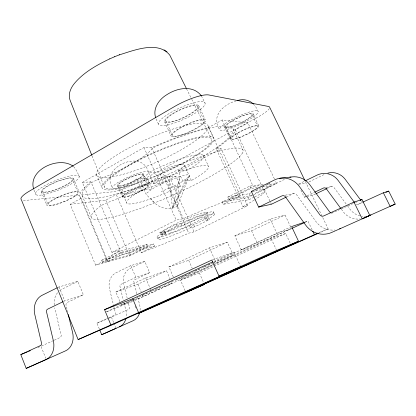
<?xml version="1.0" encoding="UTF-8"?>
<svg xmlns="http://www.w3.org/2000/svg" width="416" height="416" viewBox="0 0 416 416"><rect width="100%" height="100%" fill="white"/><g stroke="black" fill="none" stroke-linecap="round" stroke-linejoin="round"><path stroke-width="0.31" stroke-dasharray="2.08 1.56" d="M177.299 206.471L179.78 176.509A23.566 3.588 -24 0 1 189.285 175.833L177.299 206.471L172.557 208.166A23.556 21.221 84.6 0 1 151.18 198.952M186.15 179.046L172.557 208.166L169.25 180.409L179.78 176.509L172.557 208.166L189.285 175.833L188.354 177.2L182.827 181.241A23.566 3.588 -24 0 1 171.662 187.127L161.205 191.537M146.754 193.138L151.975 189.119A23.566 3.588 -24 0 1 163.634 182.905L169.25 180.409M82.337 182.432L90.943 181.839L120.11 250.344L111.961 252.382L82.337 182.432L143.993 147.519L151.694 147.628A84.916 15.756 -24 0 1 208.655 127.473L222.165 119.974L247.91 122.928L274.908 179.951M141.279 252.616A86.32 7.717 -24 0 0 188.713 233.173L194.043 231.842L247.562 205.728L221.125 148.658L169.291 176.426L163.628 176.816A84.916 15.756 -24 0 1 116.225 194.475L141.279 252.616L154.773 245.981L153.894 243.958L129.652 255.918L95.618 265.148L70.179 204.308L81.229 198.172A84.916 15.756 -24 0 1 90.943 181.839M70.179 204.308L105.799 200.138L116.225 194.475M247.562 205.728L242.97 206.653L216.143 148.585A84.916 15.756 -24 0 0 235.383 129.735L247.91 122.928M111.961 252.382L176.186 220.121L183.336 218.676A86.32 7.717 -24 0 1 240.297 195.874L208.655 127.473M101.384 260.354L119.694 251.191L146.983 244.312L147.862 246.34L130.463 254.935L102.289 262.517L101.384 260.354L129.6 252.928L146.983 244.312M251.727 195.062L250.011 195.91L228.92 199.404L227.848 197.075L249.787 186.098L263.827 184.304M159.848 232.508L164.882 231.358L165.864 233.605L160.846 234.785L159.848 232.508L176.041 224.416L180.898 223.376A30.961 2.855 -24 0 1 210.777 211.926A30.961 2.855 -24 0 1 204.615 218.291L205.561 220.392L209.612 219.492L208.676 217.417L204.615 218.291M95.618 265.148L121.42 252.273L153.894 243.958M254.145 197.132L248.914 199.706L223.345 204.298L222.274 201.952L253.24 186.503L260.801 185.51M102.289 262.517L120.624 253.38L147.862 246.34M228.92 199.404L250.884 188.453L257.244 187.58M160.846 234.785L177.06 226.72L181.901 225.644A30.976 2.751 -24 0 1 211.775 214.131A30.976 2.751 -24 0 1 205.561 220.392M81.229 198.172L107.983 261.633L122.361 254.488L154.773 245.981M223.345 204.298L240.297 195.874M57.886 287.451L59.02 286.889A25.657 2.127 -23.2 0 0 61.485 286.229L77.834 281.362L83.351 294.752L67.08 302.583A2.402 1.971 75.1 0 0 66.061 305.235L67.699 312.068M227.848 197.075L249.012 193.757L269.573 183.57L270.598 185.744L254.015 193.934M305.36 181.49L328.156 228.836L319.228 232.939M77.834 281.362L61.688 289.333A16.832 13.801 75.1 0 0 59.514 290.722M255.606 190.627L264.373 189.327L285.397 178.953M222.274 201.952L247.926 197.574L253.146 194.995M253.729 194.709L276.562 183.446L275.184 180.534M164.882 231.358A30.961 2.855 -24 0 0 160.186 237.021A30.961 2.855 -24 0 0 189.493 225.758L193.716 224.796L208.676 217.417M254.727 196.851L264.602 191.994L262.226 186.924M165.864 233.605A30.976 2.751 -24 0 0 161.122 239.164A30.976 2.751 -24 0 0 190.424 227.838L194.636 226.85L209.612 219.492M136.864 293.764L133.916 281.923A2.033 1.758 73.4 0 1 134.831 279.661L149.62 272.646L144.768 261.383A20.706 1.435 -23.8 0 1 142.553 262.101L130.806 265.6L116.054 272.766A14.773 12.615 73.8 0 0 109.58 289.115L113.412 304.746M298.688 184.033L304.444 181.236M144.768 261.383L130.073 268.497A14.243 12.288 73.4 0 0 123.755 284.289L127.119 297.903M309.041 181.875L324.932 174.184M63.575 301.454L64.714 300.898A25.75 1.607 -23.4 0 0 67.153 300.144L83.351 294.752M286.286 197.085L293.16 193.778A2.803 2.725 66.8 0 1 296.566 194.683L315.895 221.494A20.301 19.744 40.6 0 0 334.771 230.001M149.62 272.646A20.769 1.082 -23.8 0 1 147.425 273.426L135.798 277.295L120.947 284.357A2.111 1.804 73.8 0 0 120.011 286.702L123.276 299.926M300.908 190.159L304.268 197.168L306.587 196.066M307.164 195.79L314.122 192.478M315.562 193.95L312.13 195.577A22.859 1.274 -24.5 0 0 311.402 195.629L306.644 196.654M327.564 188.256L330.996 186.633A2.324 2.288 37.8 0 1 333.866 187.366L347.095 205.275M119.855 301.527L115.851 291.996L145.678 277.919L166.494 270.769L169.972 278.762M173.29 276.957L168.922 266.952L209.44 247.837L227.344 242.174L233.246 255.18L214.973 263.572M234.884 235.836L270.228 219.159L285.064 215.051L291.398 228.478L257.618 243.989L241.301 249.891L234.884 235.836L251.54 230.807L285.064 215.051M115.851 291.996L137.914 284.201L166.494 270.769M168.922 266.952L188.713 260.328L227.344 242.174M214.001 261.305L234.026 252.07L240.25 265.767M106.236 311.906L133.983 299.13M142.246 295.324L147.56 292.88M150.509 291.517L152.282 290.706M155.23 289.344L161.138 286.629M164.086 285.267L165.859 284.45M168.22 283.364L174.715 280.374M181.204 277.389L188.292 274.123M188.88 273.853L191.833 272.496M194.782 271.133L200.689 268.419M203.637 267.056L205.41 266.245M207.771 265.153L211.312 263.526M213.673 262.439L291.002 226.834M120.858 303.909L121.358 305.1L131.966 300.217M132.553 299.946L151.408 291.268L171.959 283.327L171.21 281.616M213.325 262.766L174.829 280.488L194.334 273.052L212.612 264.659M213.907 262.501L233.246 255.18M241.301 249.891L276.926 233.49L291.398 228.478M134.337 300.014L143.182 296.54L171.959 283.327M134.82 300.518L213.127 264.566M213.715 264.295L291.434 228.613M304.98 222.394L307.923 221.042L312.229 230.069M185.089 290.68L180.534 280.27L212.919 265.418M213.507 265.148L271.211 238.685L285.662 233.48L290.217 243.188M180.534 280.27L199.358 272.979L213.45 266.531M214.037 266.266L285.662 233.48M41.558 345.998L53.721 340.439M54.304 340.174L60.096 337.527A2.397 1.934 73.3 0 0 61.1 334.916L54.657 307.824M331.334 213.346L354.91 202.774M355.503 202.504L357.271 201.698M99.325 328.942L96.944 323.164L108.051 318.11M108.638 317.845L114.483 315.182A2.106 1.768 72 0 0 115.409 312.874L113.568 305.37M356.252 204.235A2.506 2.434 23.9 0 0 358.27 204.204L362.352 202.348M109.101 318.146L128.513 309.416A2.028 1.726 71.5 0 0 129.418 307.185L128.04 301.616M319.15 232.586L328.156 228.836M38.012 347.49L40.976 346.263L45.729 358.259M96.944 323.164L108.524 318.386M106.834 311.667L132.454 301.564M121.358 305.1L133.744 300.243M236.304 100.875C223.46 104.208 210.46 116.314 219.856 129.912M212.41 259.854L234.026 252.07M358.27 204.204L362.274 202.847M304.897 222.061L307.923 221.042M304.268 197.168L306.051 196.784M285.147 195.198L293.878 193.549M325.926 187.512L331.599 186.441M298.719 184.226L305.438 183.227A22.786 1.69 -24.6 0 1 306.202 183.248M262.33 186.883L270.598 185.744M266.474 184.766L276.562 183.446M268.294 183.732L269.573 183.57M141.612 190.169L151.975 189.119L147.181 178.24L136.708 178.974A44.715 7.54 -24 0 0 127.088 193.45A44.715 7.54 -24 0 0 175.932 176.228L180.419 186.238A44.84 6.833 -24 0 1 131.602 203.871A44.84 6.833 -24 0 1 141.612 190.169L136.708 178.974M180.419 186.238L171.662 187.127L167.076 176.847A23.504 3.957 -24 0 1 144.191 184.553A23.504 3.957 -24 0 1 147.181 178.24M153.52 183.784L163.634 182.905L158.761 171.948L148.538 172.505L153.52 183.784A44.84 6.833 -24 0 1 203.954 165.49A44.84 6.833 -24 0 1 191.36 180.502L182.827 181.241L178.178 170.898A23.504 3.957 -24 0 0 182 164.154A23.504 3.957 -24 0 0 158.761 171.948M167.076 176.847L175.932 176.228M178.178 170.898L186.81 170.43A44.715 7.54 -24 0 0 198.994 154.632A44.715 7.54 -24 0 0 148.538 172.505M216.143 148.585L221.125 148.658M153.977 202.358L146.156 194.386L141.476 183.726M253.302 103.844L255.84 106.985L258.237 111.847A21.304 4.061 -25.4 0 1 228.888 128.913A21.304 4.061 -25.4 0 1 229.642 120.817A21.304 4.061 -25.4 0 1 258.237 111.847M73.606 166.613L75.421 168.782L77.407 172.292L79.269 176.691A23.608 4.956 -22.2 0 1 46.285 194.069A23.608 4.956 -22.2 0 1 46.457 184.761A23.608 4.956 -22.2 0 1 79.269 176.691M347.469 205.785L350.116 209.368A16.869 16.359 20.2 0 0 361.239 216.133M341.344 209.186L343.262 211.796A17.55 17.051 23.8 0 0 360.24 218.93M201.339 95.805L205.078 103.152A25.646 6.001 -24.8 0 1 171.194 124.051A25.646 6.001 -24.8 0 1 168.844 113.703A25.646 6.001 -24.8 0 1 205.078 103.152M186.534 88.806L191.448 98.686M191.74 99.263L211.401 138.772M253.058 113.797L258.726 125.7M252.127 114.634A14.576 2.777 -25.4 0 1 232.154 126.303A14.576 2.777 -25.4 0 1 232.456 120.864A14.576 2.777 -25.4 0 1 252.127 114.634L257.774 126.511A14.617 2.522 -25.3 0 1 237.635 137.998A14.617 2.522 -25.3 0 1 238.139 132.954A14.617 2.522 -25.3 0 1 257.774 126.511M264.373 189.327L270.306 201.963M270.577 202.535L271.388 204.256M235.383 129.735L261.95 186.342M233.173 129.137L243.105 150.311M270.228 219.159L276.926 233.49M225.852 127.005L231.39 138.866M222.165 119.974L253.24 186.503M208.14 126.058A60.923 12.438 -24 0 1 126.984 173.202A60.923 12.438 -24 0 1 121.872 151.913A60.923 12.438 -24 0 1 208.14 126.058L213.767 138.096M224.687 127.15L230.24 139.043M249.787 186.098L250.884 188.453M271.211 238.685L276.349 249.725M249.012 193.757L250.011 195.91M247.926 197.574L248.914 199.706M198.645 105.492L205.312 119.902M197.699 106.538A17.54 4.103 -24.8 0 1 174.699 120.827A17.54 4.103 -24.8 0 1 172.775 113.89A17.54 4.103 -24.8 0 1 197.699 106.538L204.339 120.9A17.607 3.734 -24.7 0 1 181.106 134.93A17.607 3.734 -24.7 0 1 179.457 128.575A17.607 3.734 -24.7 0 1 204.339 120.9M251.54 230.807L257.618 243.989M203.684 155.802L208.541 166.405M213.543 212.321L214.521 214.479M165.714 120.635L172.24 135.065M206.97 212.285L207.953 214.448M184.517 165.277L191.36 180.502M164.601 121.711L171.101 136.1M156.135 118.981L158.293 123.776M209.44 247.837L215.654 261.695M193.716 224.796L194.636 226.85M169.291 176.426L194.043 231.842M189.493 225.758L190.424 227.838M151.694 147.628L183.336 218.676M163.628 176.816L188.713 233.173M180.898 223.376L181.901 225.644M143.993 147.519L176.186 220.121M199.358 272.979L203.663 282.693M176.041 224.416L177.06 226.72M188.713 260.328L192.291 268.424M193.825 271.892L194.334 273.052M148.356 171.948C142.412 148.392 99.169 167.367 112.528 187.777M143.822 174.372A14.446 2.59 -23.5 0 1 124.192 185.136A14.446 2.59 -23.5 0 1 123.609 180.502A14.446 2.59 -23.5 0 1 143.822 174.372L148.73 185.52A14.487 2.35 -23.6 0 1 128.97 196.154A14.487 2.35 -23.6 0 1 128.56 191.901A14.487 2.35 -23.6 0 1 148.73 185.52M142.735 174.507L147.654 185.682M161.751 232.336L162.708 234.515M157.019 236.995L157.976 239.179M122.065 192.343L126.688 203.029M118.238 185.333L123.084 196.55M117.499 185.999L122.335 197.189M145.678 277.919L151.159 290.685M129.6 252.928L130.463 254.935M105.799 200.138L129.652 255.918M96.543 174.819L102.045 187.704M130.806 265.6L135.798 277.295M137.914 284.201L141.175 291.84M142.428 294.778L143.182 296.54M121.42 252.273L122.361 254.488M119.694 251.191L120.624 253.38M135.028 305.999L136.266 308.916M82.092 195.421L91.25 217.11M73.434 178.5L79.05 191.818M80.2 197.106L107.219 261.222M72.426 179.39A16.146 3.39 -22.2 0 1 49.993 191.282A16.146 3.39 -22.2 0 1 49.852 185.016A16.146 3.39 -22.2 0 1 72.426 179.39L78.021 192.676A16.203 3.084 -22.4 0 1 55.448 204.459A16.203 3.084 -22.4 0 1 55.52 198.671A16.203 3.084 -22.4 0 1 78.021 192.676M111.42 317.19L113.615 322.462M113.859 323.05L115.809 327.73M42.65 191.594L48.178 205.005M41.278 191.677L46.816 205.135M33.951 190.06L35.781 194.516M59.02 286.889L64.714 300.898M92.056 155.912L104.39 187.169M137.795 297.508L139.651 304.985A14.201 12.08 71.5 0 1 140.02 310.814M124.051 303.077L125.918 310.632A14.726 12.392 72 0 1 126.266 316.961M269.334 108.514A22.339 4.212 -25.6 0 1 256.495 117.9L137.639 182.504A20.337 3.588 -23.5 0 1 112.341 191.875L26.489 200.294A25.095 5.273 -22 0 1 23.202 200.325M264.602 191.994A86.32 7.717 -24 0 1 254.649 199.826M254.176 200.117A86.32 7.717 -24 0 1 242.97 206.653M107.983 261.633A86.32 7.717 -24 0 1 120.11 250.344M54.189 304.98A16.832 13.801 75.1 0 1 57.767 292.427M333.096 212.748A2.902 2.818 40.7 0 1 332.342 212.971M362.622 202.103A2.408 2.335 20.3 0 1 361.582 201.297M366.454 216.18A16.869 16.359 20.2 0 1 361.811 216.216M132.579 184.434A58.76 10.863 -24 0 0 211.832 139.75A58.76 10.863 -24 0 0 129.589 165.188A58.76 10.863 -24 0 0 132.579 184.434M97.235 179.946A54.356 11.534 -23.1 0 0 151.471 149.479A7.842 1.612 -24.1 0 1 158.304 145.361A82.529 15.309 -24 0 1 232.326 133.12A82.529 15.309 -24 0 1 134.399 188.157A82.529 15.309 -24 0 1 90.007 183.742A7.524 1.466 -23 0 1 97.235 179.946M242.013 153.785A82.987 12.709 -24 0 0 168.938 169.12A7.888 1.342 -24.1 0 0 161.99 173.108A54.699 9.589 -23.3 0 1 107.026 202.836A7.571 1.217 -23.2 0 0 99.715 206.57A82.987 12.709 -24 0 0 142.823 207.444A82.987 12.709 -24 0 0 242.013 153.785M129.766 185.76A61.126 11.305 -24 0 0 214.001 139.173A61.126 11.305 -24 0 0 130.14 164.237A61.126 11.305 -24 0 0 129.766 185.76M119.881 187.507A19.604 3.515 -23.5 0 0 148.439 172.869A19.604 3.515 -23.5 0 0 123.219 179.53A19.604 3.515 -23.5 0 0 119.881 187.507M169.478 230.88A24.747 2.361 -24 0 0 206.575 213.101A24.747 2.361 -24 0 0 177.081 223.142A24.747 2.361 -24 0 0 169.478 230.88M170.414 233.002A24.762 2.283 -24 0 0 207.548 215.249A24.762 2.283 -24 0 0 178.079 225.389A24.762 2.283 -24 0 0 170.414 233.002M128.149 196.196A13.452 2.184 -23.6 0 0 147.716 186.254A13.452 2.184 -23.6 0 0 130.416 191.142A13.452 2.184 -23.6 0 0 128.149 196.196M123.354 185.146A13.411 2.402 -23.5 0 0 142.818 175.126A13.411 2.402 -23.5 0 0 125.46 179.759A13.411 2.402 -23.5 0 0 123.354 185.146M178.646 135.985A18.964 4.02 -24.7 0 0 205.566 120.895A18.964 4.02 -24.7 0 0 180.69 127.483A18.964 4.02 -24.7 0 0 178.646 135.985M172.245 121.872A18.892 4.42 -24.8 0 0 198.942 106.574A18.892 4.42 -24.8 0 0 173.982 112.757A18.892 4.42 -24.8 0 0 172.245 121.872M230.142 127.176A15.694 2.99 -25.4 0 0 253.006 114.644A15.694 2.99 -25.4 0 0 233.594 119.948A15.694 2.99 -25.4 0 0 230.142 127.176M235.622 138.876A15.746 2.72 -25.3 0 0 258.643 126.49A15.746 2.72 -25.3 0 0 239.294 132.07A15.746 2.72 -25.3 0 0 235.622 138.876M53.154 205.322A17.451 3.318 -22.4 0 0 79.03 192.717A17.451 3.318 -22.4 0 0 56.768 197.746A17.451 3.318 -22.4 0 0 53.154 205.322M47.7 192.13A17.389 3.65 -22.2 0 0 73.45 179.473A17.389 3.65 -22.2 0 0 51.085 184.059A17.389 3.65 -22.2 0 0 47.7 192.13"/><path stroke-width="0.62" d="M305.074 180.908L269.625 107.167A22.339 4.212 -25.6 0 0 268.528 106.475L208.967 94.988A27.56 6.568 -25 0 0 174.502 106.548L29.432 191.116A25.095 5.273 -22 0 0 21.315 199.644L78.125 339.565L240.77 266.906L219.003 276.141L211.806 260.073L104.556 309.691L110.817 324.756M57.32 287.732L42.026 295.324A17.576 14.196 75.4 0 0 34.814 314.584L41.475 342.888A2.501 1.986 73.7 0 1 40.44 345.602L20.8 354.593L26.187 368.389L45.978 359.58A17.503 13.9 73.7 0 0 53.305 340.491L46.545 311.943A2.512 2.028 75.4 0 1 47.59 309.176L63.003 301.73M286.286 197.085L271.388 204.256L261.004 206.497A28.356 2.012 -24.3 0 0 258.679 207.132L251.363 191.433L274.383 180.008A20.639 19.937 69.9 0 1 299.385 186.524L319.961 214.916A3.047 2.959 46.5 0 0 323.684 215.94L353.964 202.077L361.988 199.54L369.834 215.446L362.206 218.863L353.964 202.077M305.594 180.679L317.106 175.084A16.931 16.671 46.7 0 1 338.052 180.336L354.411 202.368M258.679 207.132L281.902 195.905A2.948 2.85 69.9 0 1 285.459 196.862L305.682 225.113A21.341 20.717 46.5 0 0 331.64 232.466L369.834 215.446M109.756 58.854C97.074 64.932 84.256 71.968 74.974 82.784C70.819 87.5 67.621 94.385 70.226 100.615L91.816 155.308M314.704 192.202L323.398 188.063A2.418 2.382 46.8 0 1 326.383 188.833L340.959 208.666M316.134 193.679L326.992 188.526M104.556 309.691L132.709 298.787L212.82 261.851M292.027 228.342L304.387 222.664M360.22 200.351L361.988 199.54M362.939 202.082L383.365 192.785L388.69 191.1L395.2 204.084L390.14 206.352L383.365 192.785M385.746 192.436L388.69 191.1M318.692 233.178L277.16 251.467L185.848 292.412L204.422 284.404L181.303 294.762L138.247 313.586L317.954 233.085M219.003 276.141L272.969 252.023L298.516 241.223L291.595 226.559L304.294 222.269M298.516 241.223L111.712 325.073L78.125 339.565M26.187 368.389L65.463 350.891A16.765 13.525 73.3 0 0 72.602 332.556L68.292 314.548M99.804 330.096L101.707 334.714L116.054 328.318M101.707 334.714L133.255 320.663A14.201 12.08 71.5 0 0 139.667 312.681M364.858 217.604L395.2 204.084M109.71 58.874L114.613 56.727M20.8 354.593L27.326 351.9M28.517 351.411L30.295 350.672M119.288 54.87C133.77 50.497 157.997 40.373 169.764 55.11L186.248 88.223M114.509 56.774L119.553 54.761M237.479 100.547C243.012 98.665 248.976 99.918 253.302 103.844M279.599 178.292L290.961 177.039M165.724 50.955L166.998 51.787M164.055 49.878L165.313 50.695M73.148 166.27C59.394 155.73 27.737 169.53 33.634 189.004M201.339 95.805C192.868 84.698 177.044 87.968 166.868 94.676C159.146 99.185 152.386 108.659 155.756 117.842M360.818 200.273L345.108 179.208A16.271 16.037 37.7 0 0 327.917 173.087M312.764 231.197L314.382 234.582M132.709 298.787L138.637 312.764M251.363 191.433A28.246 2.662 -24.4 0 1 252.257 191.204M289.822 177.278A19.625 19.079 66.7 0 1 309.889 184.844L329.54 211.78A2.902 2.818 40.7 0 0 330.782 212.768M340.688 228.415A20.301 19.744 40.6 0 1 339.555 228.878M125.939 318.614A14.726 12.392 72 0 1 119.356 326.862M364.307 217.838A17.55 17.051 23.8 0 1 363.178 218.249M370.895 214.9A16.869 16.359 20.2 0 1 369.278 215.524"/></g></svg>
